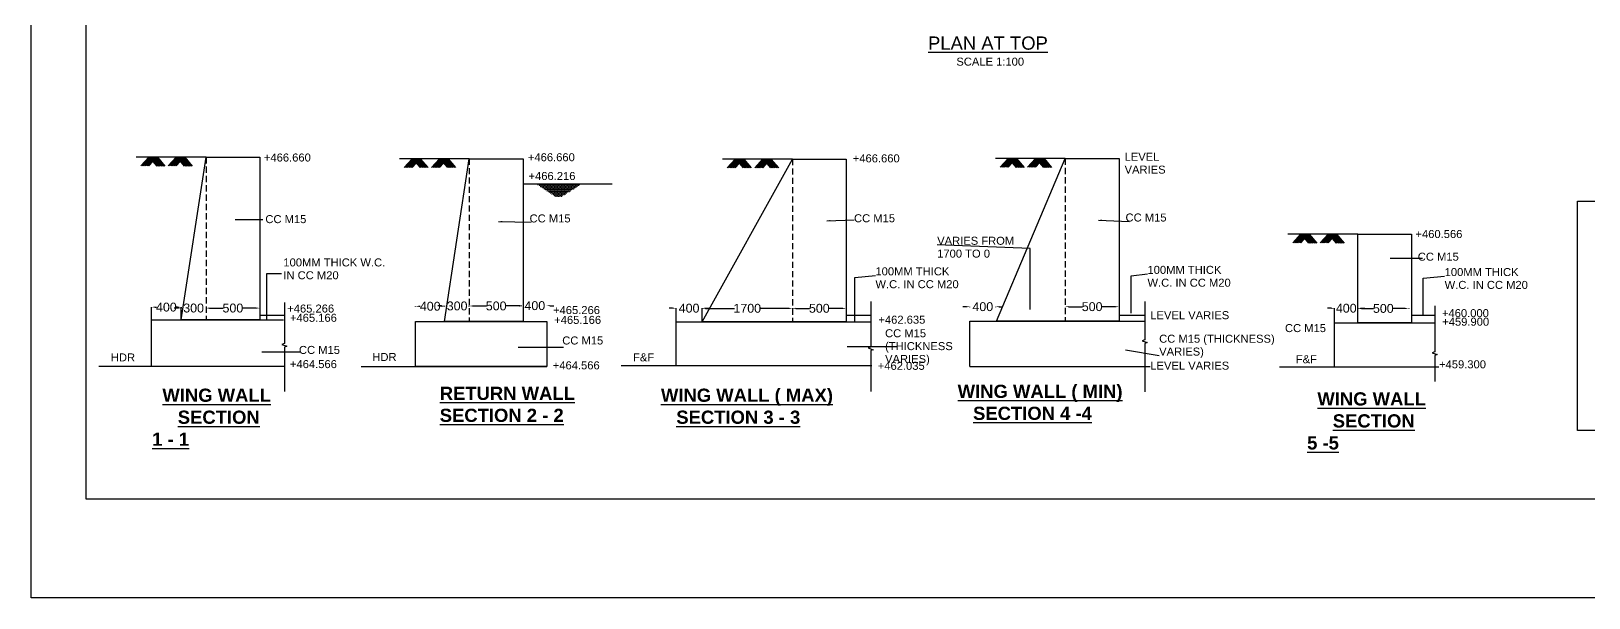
# Model space of a CAD drawing. Header units: inches. Extents: x -18260 to 297154, y -682 to 162822.
# Drawn here: x 160036 to 247625, y 68631 to 100495 of the extents above; entities that cross this region are included whole.
import ezdxf

# ---------------------------------------------------------------- set-up
doc = ezdxf.new("R2010")
doc.units = ezdxf.units.IN
doc.header["$MEASUREMENT"] = 0
doc.linetypes.add('DASHEDX2', pattern=[1.5, 1, -0.5])
doc.linetypes.add('HIDDEN2', pattern=[0.1875, 0.125, -0.0625])
doc.layers.add('DRAWING', color=7, linetype='Continuous')
doc.styles.get("Standard").update_dxf_attribs({"font": 'ARIAL_1.TTF', "height": 450})
doc.dimstyles.new('DIM TEXT', dxfattribs={"dimtxt": 500, "dimasz": 200, "dimexe": 0.18, "dimexo": 0.0625, "dimgap": 0.09, "dimtad": 0, "dimdec": 0, "dimzin": 0, "dimdsep": 46, "dimtxsty": 'Standard', "dimcen": 0.09, "dimadec": 0, "dimazin": 0, "dimtfac": 1, "dimtdec": 0, "dimtofl": 0, "dimtmove": 0, "dimatfit": 3, "dimfxl": 0, "dimtolj": 1, "dimtzin": 0, "dimarcsym": 0})
picture_1 = doc.add_image_def('image1.jpg', size_in_pixel=(4804, 3300))

# ---------------------------------------------------------------- blocks, each defined once
blk = doc.blocks.new('*D39')
at = {"layer": 'Defpoints', "color": 0, "transparency": 16777216}
for p in [(168472, 84977), (166806, 84261), (168472, 84261)]:
    blk.add_point(p, dxfattribs=at)
at = {"layer": 'DRAWING', "color": 0, "lineweight": -2, "transparency": 16777216}
for p, q in [((166806, 84261), (166806, 84977)), ((167006, 84977), (167077, 84977)), ((168272, 84977), (168201, 84977)), ((168472, 84261), (168472, 84977))]:
    blk.add_line(p, q, dxfattribs=at)
at = {"layer": 'DRAWING', "color": 0, "transparency": 16777216}
for points in [[(167006, 85010), (167006, 84944), (166806, 84977)], [(168272, 85010), (168272, 84944), (168472, 84977)]]:
    blk.add_solid(points, dxfattribs=at)
at = {"layer": 'DRAWING', "color": 0, "transparency": 16777216, "insert": (167639, 84977), "char_height": 500, "attachment_point": 5}
blk.add_mtext('\\A1;400', dxfattribs=at)
blk = doc.blocks.new('*D40')
at = {"layer": 'Defpoints', "color": 0, "transparency": 16777216}
for p in [(168472, 84977), (169868, 84977), (169868, 84924)]:
    blk.add_point(p, dxfattribs=at)
at = {"layer": 'DRAWING', "color": 0, "lineweight": -2, "transparency": 16777216}
for p, q in [((168472, 84977), (168472, 84924)), ((169868, 84977), (169868, 84924)), ((168272, 84924), (168072, 84924)), ((170068, 84924), (170268, 84924))]:
    blk.add_line(p, q, dxfattribs=at)
at = {"layer": 'DRAWING', "color": 0, "transparency": 16777216}
for points in [[(168272, 84957), (168272, 84891), (168472, 84924)], [(170068, 84957), (170068, 84891), (169868, 84924)]]:
    blk.add_solid(points, dxfattribs=at)
at = {"layer": 'DRAWING', "color": 0, "transparency": 16777216, "insert": (169170, 84924), "char_height": 500, "attachment_point": 5}
blk.add_mtext('\\A1;300', dxfattribs=at)
blk = doc.blocks.new('*D41')
at = {"layer": 'Defpoints', "color": 0, "transparency": 16777216}
for p in [(169868, 84924), (172889, 84924), (172889, 84924)]:
    blk.add_point(p, dxfattribs=at)
at = {"layer": 'DRAWING', "color": 0, "lineweight": -2, "transparency": 16777216}
for p, q in [((169868, 84924), (169868, 84924)), ((170068, 84924), (170827, 84924)), ((172689, 84924), (171930, 84924)), ((172889, 84924), (172889, 84924))]:
    blk.add_line(p, q, dxfattribs=at)
at = {"layer": 'DRAWING', "color": 0, "transparency": 16777216}
for points in [[(170068, 84957), (170068, 84890), (169868, 84924)], [(172689, 84957), (172689, 84890), (172889, 84924)]]:
    blk.add_solid(points, dxfattribs=at)
at = {"layer": 'DRAWING', "color": 0, "transparency": 16777216, "insert": (171379, 84924), "char_height": 500, "attachment_point": 5}
blk.add_mtext('\\A1;500', dxfattribs=at)
blk = doc.blocks.new('*D42')
at = {"layer": 'Defpoints', "color": 0, "transparency": 16777216}
for p in [(181649, 85008), (183303, 85025), (183303, 85008)]:
    blk.add_point(p, dxfattribs=at)
at = {"layer": 'DRAWING', "color": 0, "lineweight": -2, "transparency": 16777216}
for p, q in [((181649, 85008), (181649, 85025)), ((181849, 85025), (181914, 85025)), ((183103, 85025), (183038, 85025)), ((183303, 85008), (183303, 85025))]:
    blk.add_line(p, q, dxfattribs=at)
at = {"layer": 'DRAWING', "color": 0, "transparency": 16777216}
for points in [[(181849, 85058), (181849, 84992), (181649, 85025)], [(183103, 85058), (183103, 84992), (183303, 85025)]]:
    blk.add_solid(points, dxfattribs=at)
at = {"layer": 'DRAWING', "color": 0, "transparency": 16777216, "insert": (182476, 85025), "char_height": 500, "attachment_point": 5}
blk.add_mtext('\\A1;400', dxfattribs=at)
blk = doc.blocks.new('*D43')
at = {"layer": 'Defpoints', "color": 0, "transparency": 16777216}
for p in [(183303, 85008), (184673, 85042), (184673, 85008)]:
    blk.add_point(p, dxfattribs=at)
at = {"layer": 'DRAWING', "color": 0, "lineweight": -2, "transparency": 16777216}
for p, q in [((183103, 85042), (182903, 85042)), ((183303, 85008), (183303, 85042)), ((184673, 85008), (184673, 85042)), ((184873, 85042), (185073, 85042))]:
    blk.add_line(p, q, dxfattribs=at)
at = {"layer": 'DRAWING', "color": 0, "transparency": 16777216}
for points in [[(183103, 85075), (183103, 85009), (183303, 85042)], [(184873, 85075), (184873, 85009), (184673, 85042)]]:
    blk.add_solid(points, dxfattribs=at)
at = {"layer": 'DRAWING', "color": 0, "transparency": 16777216, "insert": (183988, 85042), "char_height": 500, "attachment_point": 5}
blk.add_mtext('\\A1;300', dxfattribs=at)
blk = doc.blocks.new('*D44')
at = {"layer": 'Defpoints', "color": 0, "transparency": 16777216}
for p in [(184673, 85042), (187694, 85042), (187694, 85042)]:
    blk.add_point(p, dxfattribs=at)
at = {"layer": 'DRAWING', "color": 0, "lineweight": -2, "transparency": 16777216}
for p, q in [((184673, 85042), (184673, 85042)), ((184873, 85042), (185632, 85042)), ((187494, 85042), (186735, 85042)), ((187694, 85042), (187694, 85042))]:
    blk.add_line(p, q, dxfattribs=at)
at = {"layer": 'DRAWING', "color": 0, "transparency": 16777216}
for points in [[(184873, 85075), (184873, 85009), (184673, 85042)], [(187494, 85075), (187494, 85009), (187694, 85042)]]:
    blk.add_solid(points, dxfattribs=at)
at = {"layer": 'DRAWING', "color": 0, "transparency": 16777216, "insert": (186184, 85042), "char_height": 500, "attachment_point": 5}
blk.add_mtext('\\A1;500', dxfattribs=at)
blk = doc.blocks.new('*D45')
at = {"layer": 'Defpoints', "color": 0, "transparency": 16777216}
for p in [(187694, 85042), (189019, 85059), (189019, 85042)]:
    blk.add_point(p, dxfattribs=at)
at = {"layer": 'DRAWING', "color": 0, "lineweight": -2, "transparency": 16777216}
for p, q in [((187494, 85059), (187294, 85059)), ((187694, 85042), (187694, 85059)), ((189019, 85042), (189019, 85059)), ((189219, 85059), (189419, 85059))]:
    blk.add_line(p, q, dxfattribs=at)
at = {"layer": 'DRAWING', "color": 0, "transparency": 16777216}
for points in [[(187494, 85092), (187494, 85025), (187694, 85059)], [(189219, 85092), (189219, 85025), (189019, 85059)]]:
    blk.add_solid(points, dxfattribs=at)
at = {"layer": 'DRAWING', "color": 0, "transparency": 16777216, "insert": (188357, 85059), "char_height": 500, "attachment_point": 5}
blk.add_mtext('\\A1;400', dxfattribs=at)
blk = doc.blocks.new('*D46')
at = {"layer": 'Defpoints', "color": 0, "transparency": 16777216}
for p in [(196304, 84155), (197760, 84917), (197760, 84155)]:
    blk.add_point(p, dxfattribs=at)
at = {"layer": 'DRAWING', "color": 0, "lineweight": -2, "transparency": 16777216}
for p, q in [((196104, 84917), (195904, 84917)), ((196304, 84155), (196304, 84918)), ((197760, 84155), (197760, 84918)), ((197960, 84917), (198160, 84917))]:
    blk.add_line(p, q, dxfattribs=at)
at = {"layer": 'DRAWING', "color": 0, "transparency": 16777216}
for points in [[(196104, 84951), (196104, 84884), (196304, 84917)], [(197960, 84951), (197960, 84884), (197760, 84917)]]:
    blk.add_solid(points, dxfattribs=at)
at = {"layer": 'DRAWING', "color": 0, "transparency": 16777216, "insert": (197032, 84917), "char_height": 500, "attachment_point": 5}
blk.add_mtext('\\A1;400', dxfattribs=at)
blk = doc.blocks.new('*D47')
at = {"layer": 'Defpoints', "color": 0, "transparency": 16777216}
for p in [(197760, 84917), (202843, 84917), (202843, 84909)]:
    blk.add_point(p, dxfattribs=at)
at = {"layer": 'DRAWING', "color": 0, "lineweight": -2, "transparency": 16777216}
for p, q in [((197760, 84917), (197760, 84909)), ((197960, 84909), (199579, 84909)), ((202643, 84909), (201024, 84909)), ((202843, 84917), (202843, 84909))]:
    blk.add_line(p, q, dxfattribs=at)
at = {"layer": 'DRAWING', "color": 0, "transparency": 16777216}
for points in [[(197960, 84942), (197960, 84876), (197760, 84909)], [(202643, 84942), (202643, 84876), (202843, 84909)]]:
    blk.add_solid(points, dxfattribs=at)
at = {"layer": 'DRAWING', "color": 0, "transparency": 16777216, "insert": (200302, 84909), "char_height": 500, "attachment_point": 5}
blk.add_mtext('\\A1;1700', dxfattribs=at)
blk = doc.blocks.new('*D48')
at = {"layer": 'Defpoints', "color": 0, "transparency": 16777216}
for p in [(202843, 84909), (205864, 84909), (205864, 84909)]:
    blk.add_point(p, dxfattribs=at)
at = {"layer": 'DRAWING', "color": 0, "lineweight": -2, "transparency": 16777216}
for p, q in [((202843, 84909), (202843, 84909)), ((203043, 84909), (203802, 84909)), ((205664, 84909), (204905, 84909)), ((205864, 84909), (205864, 84909))]:
    blk.add_line(p, q, dxfattribs=at)
at = {"layer": 'DRAWING', "color": 0, "transparency": 16777216}
for points in [[(203043, 84942), (203043, 84876), (202843, 84909)], [(205664, 84942), (205664, 84876), (205864, 84909)]]:
    blk.add_solid(points, dxfattribs=at)
at = {"layer": 'DRAWING', "color": 0, "transparency": 16777216, "insert": (204354, 84909), "char_height": 500, "attachment_point": 5}
blk.add_mtext('\\A1;500', dxfattribs=at)
blk = doc.blocks.new('*D49')
at = {"layer": 'Defpoints', "color": 0, "transparency": 16777216}
for p in [(212826, 84974), (214271, 85002), (214271, 84974)]:
    blk.add_point(p, dxfattribs=at)
at = {"layer": 'DRAWING', "color": 0, "lineweight": -2, "transparency": 16777216}
for p, q in [((212626, 85002), (212426, 85002)), ((212826, 84974), (212826, 85002)), ((214271, 84974), (214271, 85002)), ((214471, 85002), (214671, 85002))]:
    blk.add_line(p, q, dxfattribs=at)
at = {"layer": 'DRAWING', "color": 0, "transparency": 16777216}
for points in [[(212626, 85035), (212626, 84968), (212826, 85002)], [(214471, 85035), (214471, 84968), (214271, 85002)]]:
    blk.add_solid(points, dxfattribs=at)
at = {"layer": 'DRAWING', "color": 0, "transparency": 16777216, "insert": (213548, 85002), "char_height": 500, "attachment_point": 5}
blk.add_mtext('\\A1;400', dxfattribs=at)
blk = doc.blocks.new('*D50')
at = {"layer": 'Defpoints', "color": 0, "transparency": 16777216}
for p in [(218185, 85002), (221207, 85002), (221207, 85002)]:
    blk.add_point(p, dxfattribs=at)
at = {"layer": 'DRAWING', "color": 0, "lineweight": -2, "transparency": 16777216}
for p, q in [((218185, 85002), (218185, 85002)), ((218385, 85002), (219144, 85002)), ((221007, 85002), (220248, 85002)), ((221207, 85002), (221207, 85002))]:
    blk.add_line(p, q, dxfattribs=at)
at = {"layer": 'DRAWING', "color": 0, "transparency": 16777216}
for points in [[(218385, 85035), (218385, 84968), (218185, 85002)], [(221007, 85035), (221007, 84968), (221207, 85002)]]:
    blk.add_solid(points, dxfattribs=at)
at = {"layer": 'DRAWING', "color": 0, "transparency": 16777216, "insert": (219696, 85002), "char_height": 500, "attachment_point": 5}
blk.add_mtext('\\A1;500', dxfattribs=at)
blk = doc.blocks.new('*D51')
at = {"layer": 'Defpoints', "color": 0, "transparency": 16777216}
for p in [(233331, 84101), (234637, 84914), (234637, 84101)]:
    blk.add_point(p, dxfattribs=at)
at = {"layer": 'DRAWING', "color": 0, "lineweight": -2, "transparency": 16777216}
for p, q in [((233131, 84914), (232931, 84914)), ((233331, 84101), (233331, 84914)), ((234637, 84101), (234637, 84914)), ((234837, 84914), (235037, 84914))]:
    blk.add_line(p, q, dxfattribs=at)
at = {"layer": 'DRAWING', "color": 0, "transparency": 16777216}
for points in [[(233131, 84948), (233131, 84881), (233331, 84914)], [(234837, 84948), (234837, 84881), (234637, 84914)]]:
    blk.add_solid(points, dxfattribs=at)
at = {"layer": 'DRAWING', "color": 0, "transparency": 16777216, "insert": (233984, 84914), "char_height": 500, "attachment_point": 5}
blk.add_mtext('\\A1;400', dxfattribs=at)
blk = doc.blocks.new('*D52')
at = {"layer": 'Defpoints', "color": 0, "transparency": 16777216}
for p in [(234637, 84914), (237499, 84914), (237499, 84903)]:
    blk.add_point(p, dxfattribs=at)
at = {"layer": 'DRAWING', "color": 0, "lineweight": -2, "transparency": 16777216}
for p, q in [((234637, 84914), (234637, 84903)), ((234837, 84903), (235516, 84903)), ((237299, 84903), (236619, 84903)), ((237499, 84914), (237499, 84903))]:
    blk.add_line(p, q, dxfattribs=at)
at = {"layer": 'DRAWING', "color": 0, "transparency": 16777216}
for points in [[(234837, 84937), (234837, 84870), (234637, 84903)], [(237299, 84937), (237299, 84870), (237499, 84903)]]:
    blk.add_solid(points, dxfattribs=at)
at = {"layer": 'DRAWING', "color": 0, "transparency": 16777216, "insert": (236068, 84903), "char_height": 500, "attachment_point": 5}
blk.add_mtext('\\A1;500', dxfattribs=at)

msp = doc.modelspace()

# ---------------------------------------------------------------- hatches: boundary and pattern name
at = {"layer": 'DRAWING'}
h = msp.add_hatch(dxfattribs=at)
h.set_pattern_fill('DASH', color=256, scale=350, style=0)
h.paths.add_polyline_path([(190990.19403, 91919.32605), (188438.35078, 91919.32605), (189506.85635, 91213.73775), (189877.69098, 91213.73775)])

# ---------------------------------------------------------------- linework, layer by layer
for points in [[(163135.19843, 156926.52966), (289227.19237, 156926.52966), (289227.19237, 74172.49428), (163135.19843, 74172.49428)], [(172889.14906, 84260.88821), (168471.70376, 84260.88821), (169867.92709, 93409.13647), (172889.14906, 93409.13647)], [(187694.40092, 84173.17976), (183276.95561, 84173.17976), (184673.17895, 93321.42802), (187694.40092, 93321.42802)], [(205864.29824, 84155.42566), (197759.95914, 84155.42566), (202843.07627, 93303.67392), (205864.29824, 93303.67392)], [(221206.59464, 84186.03176), (214325.07635, 84186.03176), (218185.37267, 93334.28002), (221206.59464, 93334.28002)], [(261845.12384, 78044.52238), (246979.25274, 78044.52238), (246979.25274, 90926.99809), (261845.12384, 90926.99809)], [(237646.49291, 84100.56015), (234636.61598, 84100.56015), (234636.61598, 89077.8693), (237646.49291, 89077.8693)], [(189038.29947, 81646.92785), (181648.85282, 81646.92785), (181648.85282, 84173.17976), (189038.29947, 84173.17976)]]:
    msp.add_lwpolyline(points, close=True, dxfattribs=at)
for points in [[(169867.92709, 93409.13647), (165936.78388, 93409.13647)], [(166648.53587, 93409.13647), (166204.46227, 92919.72315)], [(166719.82695, 93409.13647), (166275.75335, 92919.72315)], [(166784.94429, 93409.13647), (166340.87069, 92919.72315)], [(166845.71995, 93409.13647), (166401.64635, 92919.72315)], [(166902.1548, 93409.13647), (166458.0812, 92919.72315)], [(166975.95463, 93409.13647), (166531.88103, 92919.72315)], [(167045.41277, 93409.13647), (166601.33917, 92919.72315)], [(167097.50681, 93409.13647), (166653.43321, 92919.72315)], [(166677.51896, 93409.13647), (167100.70085, 92911.91732)], [(166746.72477, 93409.13647), (167169.90665, 92911.91732)], [(166808.09758, 93409.13647), (167231.27947, 92911.91732)], [(166867.55277, 93409.13647), (167290.73465, 92911.91732)], [(166936.59697, 93409.13647), (167359.77885, 92911.91732)], [(167001.80504, 93409.13647), (167424.98693, 92911.91732)], [(167070.84924, 93409.13647), (167494.03113, 92911.91732)], [(167132.22206, 93409.13647), (167555.40395, 92911.91732)], [(168190.07998, 93409.13647), (167746.00638, 92919.72315)], [(168261.37107, 93409.13647), (167817.29747, 92919.72315)], [(168326.48841, 93409.13647), (167882.41481, 92919.72315)], [(168387.26407, 93409.13647), (167943.19047, 92919.72315)], [(168443.69892, 93409.13647), (167999.62532, 92919.72315)], [(168517.49874, 93409.13647), (168073.42514, 92919.72315)], [(168586.95689, 93409.13647), (168142.88329, 92919.72315)], [(168639.05093, 93409.13647), (168194.97733, 92919.72315)], [(168219.06308, 93409.13647), (168642.24496, 92911.91732)], [(168288.26888, 93409.13647), (168711.45077, 92911.91732)], [(168349.6417, 93409.13647), (168772.82358, 92911.91732)], [(168409.09688, 93409.13647), (168832.27877, 92911.91732)], [(168478.14108, 93409.13647), (168901.32297, 92911.91732)], [(168543.34916, 93409.13647), (168966.53105, 92911.91732)], [(168612.39336, 93409.13647), (169035.57525, 92911.91732)], [(168673.76618, 93409.13647), (169096.94806, 92911.91732)], [(184673.17895, 93321.42802), (180742.03573, 93321.42802)], [(181453.78772, 93321.42802), (181009.71412, 92832.0147)], [(181525.07881, 93321.42802), (181081.00521, 92832.0147)], [(181590.19615, 93321.42802), (181146.12255, 92832.0147)], [(181650.97181, 93321.42802), (181206.89821, 92832.0147)], [(181707.40666, 93321.42802), (181263.33306, 92832.0147)], [(181781.20648, 93321.42802), (181337.13288, 92832.0147)], [(181850.66463, 93321.42802), (181406.59103, 92832.0147)], [(181902.75867, 93321.42802), (181458.68507, 92832.0147)], [(181482.77082, 93321.42802), (181905.95271, 92824.20887)], [(181551.97662, 93321.42802), (181975.15851, 92824.20887)], [(181613.34944, 93321.42802), (182036.53132, 92824.20887)], [(181672.80462, 93321.42802), (182095.98651, 92824.20887)], [(181741.84883, 93321.42802), (182165.03071, 92824.20887)], [(181807.0569, 93321.42802), (182230.23879, 92824.20887)], [(181876.1011, 93321.42802), (182299.28299, 92824.20887)], [(181937.47392, 93321.42802), (182360.6558, 92824.20887)], [(182995.33184, 93321.42802), (182551.25824, 92832.0147)], [(183066.62293, 93321.42802), (182622.54933, 92832.0147)], [(183131.74026, 93321.42802), (182687.66666, 92832.0147)], [(183192.51593, 93321.42802), (182748.44233, 92832.0147)], [(183248.95078, 93321.42802), (182804.87718, 92832.0147)], [(183322.7506, 93321.42802), (182878.677, 92832.0147)], [(183392.20875, 93321.42802), (182948.13515, 92832.0147)], [(183444.30279, 93321.42802), (183000.22919, 92832.0147)], [(183024.31494, 93321.42802), (183447.49682, 92824.20887)], [(183093.52074, 93321.42802), (183516.70263, 92824.20887)], [(183154.89356, 93321.42802), (183578.07544, 92824.20887)], [(183214.34874, 93321.42802), (183637.53063, 92824.20887)], [(183283.39294, 93321.42802), (183706.57483, 92824.20887)], [(183348.60102, 93321.42802), (183771.7829, 92824.20887)], [(183417.64522, 93321.42802), (183840.8271, 92824.20887)], [(183479.01803, 93321.42802), (183902.19992, 92824.20887)], [(202843.07627, 93303.67392), (198911.93305, 93303.67392)], [(199623.68505, 93303.67392), (199179.61145, 92814.2606)], [(199694.97613, 93303.67392), (199250.90253, 92814.2606)], [(199760.09347, 93303.67392), (199316.01987, 92814.2606)], [(199820.86913, 93303.67392), (199376.79553, 92814.2606)], [(199877.30398, 93303.67392), (199433.23038, 92814.2606)], [(199951.1038, 93303.67392), (199507.0302, 92814.2606)], [(200020.56195, 93303.67392), (199576.48835, 92814.2606)], [(200072.65599, 93303.67392), (199628.58239, 92814.2606)], [(199652.66814, 93303.67392), (200075.85003, 92806.45477)], [(199721.87395, 93303.67392), (200145.05583, 92806.45477)], [(199783.24676, 93303.67392), (200206.42865, 92806.45477)], [(199842.70195, 93303.67392), (200265.88383, 92806.45477)], [(199911.74615, 93303.67392), (200334.92803, 92806.45477)], [(199976.95422, 93303.67392), (200400.13611, 92806.45477)], [(200045.99842, 93303.67392), (200469.18031, 92806.45477)], [(200107.37124, 93303.67392), (200530.55312, 92806.45477)], [(201165.22916, 93303.67392), (200721.15556, 92814.2606)], [(201236.52025, 93303.67392), (200792.44665, 92814.2606)], [(201301.63759, 93303.67392), (200857.56399, 92814.2606)], [(201362.41325, 93303.67392), (200918.33965, 92814.2606)], [(201418.8481, 93303.67392), (200974.7745, 92814.2606)], [(201492.64792, 93303.67392), (201048.57432, 92814.2606)], [(201562.10607, 93303.67392), (201118.03247, 92814.2606)], [(201614.20011, 93303.67392), (201170.12651, 92814.2606)], [(201194.21226, 93303.67392), (201617.39414, 92806.45477)], [(201263.41806, 93303.67392), (201686.59995, 92806.45477)], [(201324.79088, 93303.67392), (201747.97276, 92806.45477)], [(201384.24606, 93303.67392), (201807.42795, 92806.45477)], [(201453.29026, 93303.67392), (201876.47215, 92806.45477)], [(201518.49834, 93303.67392), (201941.68022, 92806.45477)], [(201587.54254, 93303.67392), (202010.72442, 92806.45477)], [(201648.91535, 93303.67392), (202072.09724, 92806.45477)], [(218185.37267, 93334.28002), (214254.22945, 93334.28002)], [(214965.98144, 93334.28002), (214521.90784, 92844.8667)], [(215037.27253, 93334.28002), (214593.19893, 92844.8667)], [(215102.38987, 93334.28002), (214658.31627, 92844.8667)], [(215163.16553, 93334.28002), (214719.09193, 92844.8667)], [(215219.60038, 93334.28002), (214775.52678, 92844.8667)], [(215293.4002, 93334.28002), (214849.3266, 92844.8667)], [(215362.85835, 93334.28002), (214918.78475, 92844.8667)], [(215414.95239, 93334.28002), (214970.87879, 92844.8667)], [(214994.96454, 93334.28002), (215418.14642, 92837.06087)], [(215064.17034, 93334.28002), (215487.35223, 92837.06087)], [(215125.54316, 93334.28002), (215548.72504, 92837.06087)], [(215184.99834, 93334.28002), (215608.18023, 92837.06087)], [(215254.04254, 93334.28002), (215677.22443, 92837.06087)], [(215319.25062, 93334.28002), (215742.4325, 92837.06087)], [(215388.29482, 93334.28002), (215811.47671, 92837.06087)], [(215449.66764, 93334.28002), (215872.84952, 92837.06087)], [(216507.52556, 93334.28002), (216063.45196, 92844.8667)], [(216578.81665, 93334.28002), (216134.74305, 92844.8667)], [(216643.93398, 93334.28002), (216199.86038, 92844.8667)], [(216704.70964, 93334.28002), (216260.63604, 92844.8667)], [(216761.1445, 93334.28002), (216317.0709, 92844.8667)], [(216834.94432, 93334.28002), (216390.87072, 92844.8667)], [(216904.40246, 93334.28002), (216460.32886, 92844.8667)], [(216956.49651, 93334.28002), (216512.42291, 92844.8667)], [(216536.50866, 93334.28002), (216959.69054, 92837.06087)], [(216605.71446, 93334.28002), (217028.89634, 92837.06087)], [(216667.08727, 93334.28002), (217090.26916, 92837.06087)], [(216726.54246, 93334.28002), (217149.72434, 92837.06087)], [(216795.58666, 93334.28002), (217218.76855, 92837.06087)], [(216860.79474, 93334.28002), (217283.97662, 92837.06087)], [(216929.83894, 93334.28002), (217353.02082, 92837.06087)], [(216991.21175, 93334.28002), (217414.39364, 92837.06087)], [(187694.40092, 91919.32605), (192705.11389, 91919.32605)], [(234636.61598, 89077.8693), (230705.47277, 89077.8693)], [(231417.22476, 89077.8693), (230973.15116, 88588.45597)], [(231488.51584, 89077.8693), (231044.44224, 88588.45597)], [(231553.63318, 89077.8693), (231109.55958, 88588.45597)], [(231614.40884, 89077.8693), (231170.33524, 88588.45597)], [(231670.84369, 89077.8693), (231226.77009, 88588.45597)], [(231744.64351, 89077.8693), (231300.56991, 88588.45597)], [(231814.10166, 89077.8693), (231370.02806, 88588.45597)], [(231866.1957, 89077.8693), (231422.1221, 88588.45597)], [(231446.20785, 89077.8693), (231869.38974, 88580.65015)], [(231515.41366, 89077.8693), (231938.59554, 88580.65015)], [(231576.78647, 89077.8693), (231999.96836, 88580.65015)], [(231636.24166, 89077.8693), (232059.42354, 88580.65015)], [(231705.28586, 89077.8693), (232128.46774, 88580.65015)], [(231770.49393, 89077.8693), (232193.67582, 88580.65015)], [(231839.53813, 89077.8693), (232262.72002, 88580.65015)], [(231900.91095, 89077.8693), (232324.09283, 88580.65015)], [(232958.76887, 89077.8693), (232514.69527, 88588.45597)], [(233030.05996, 89077.8693), (232585.98636, 88588.45597)], [(233095.1773, 89077.8693), (232651.1037, 88588.45597)], [(233155.95296, 89077.8693), (232711.87936, 88588.45597)], [(233212.38781, 89077.8693), (232768.31421, 88588.45597)], [(233286.18763, 89077.8693), (232842.11403, 88588.45597)], [(233355.64578, 89077.8693), (232911.57218, 88588.45597)], [(233407.73982, 89077.8693), (232963.66622, 88588.45597)], [(232987.75197, 89077.8693), (233410.93385, 88580.65015)], [(233056.95777, 89077.8693), (233480.13966, 88580.65015)], [(233118.33059, 89077.8693), (233541.51247, 88580.65015)], [(233177.78577, 89077.8693), (233600.96766, 88580.65015)], [(233246.82997, 89077.8693), (233670.01186, 88580.65015)], [(233312.03805, 89077.8693), (233735.21993, 88580.65015)], [(233381.08225, 89077.8693), (233804.26414, 88580.65015)], [(233442.45507, 89077.8693), (233865.63695, 88580.65015)], [(166806.04082, 81656.05675), (166806.04082, 84260.88821), (174231.63121, 84260.88821)], [(172889.14906, 84532.25927), (174273.82254, 84532.25927)], [(196304.46556, 81699.21179), (196304.46556, 84155.42566), (207267.48433, 84155.42566)], [(205864.29824, 84532.25927), (207246.30916, 84532.25927)], [(212825.67689, 81634.00705), (212825.67689, 84186.03176), (222662.90401, 84186.03176)], [(221206.59464, 84532.25927), (222649.58171, 84532.25927)], [(238959.99888, 82257.59672), (238959.99888, 81605.53499), (233331.08213, 81605.53499), (233331.08213, 84100.56015), (238959.99888, 84100.56015), (238959.99888, 82457.59672)], [(237646.49291, 84532.25927), (238959.99888, 84532.25927)], [(163844.43737, 81656.05675), (174251.81429, 81656.05675)], [(178589.09677, 81646.92785), (189038.29947, 81646.92785)], [(193206.81059, 81699.21179), (207315.7215, 81699.21179)], [(212825.67689, 81634.00705), (222953.07373, 81634.00705)], [(239194.18053, 81605.53499), (230225.79121, 81605.53499)]]:
    msp.add_lwpolyline(points, dxfattribs=at)
at = {"layer": 'DRAWING', "linetype": 'DASHEDX2', "ltscale": 350}
for points in [[(169867.92709, 93409.13647), (169867.92709, 84260.88821)], [(184673.17895, 93321.42802), (184673.17895, 84173.17976)], [(202843.07627, 93303.67392), (202843.07627, 84155.42566)], [(218185.37267, 93334.28002), (218185.37267, 84186.03176)]]:
    msp.add_lwpolyline(points, dxfattribs=at)
at = {"layer": 'DRAWING', "linetype": 'Continuous'}
for points in [[(174273.82254, 85232.71746), (174273.82254, 82928.16217), (174136.44867, 82878.16217), (174411.19641, 82778.16217), (174273.82254, 82728.16217), (174273.82254, 80233.98127)], [(207246.30916, 85299.24145), (207246.30916, 82732.67827), (207108.93529, 82682.67827), (207383.68303, 82582.67827), (207246.30916, 82532.67827), (207246.30916, 80241.056)], [(222649.58171, 85292.49386), (222649.58171, 83140.87889), (222512.20784, 83090.87889), (222786.95558, 82990.87889), (222649.58171, 82940.87889), (222649.58171, 80206.51202)], [(238959.99888, 85043.68957), (238959.99888, 82457.59672), (238822.62501, 82407.59672), (239097.37275, 82307.59672), (238959.99888, 82257.59672), (238959.99888, 80798.57168)]]:
    msp.add_lwpolyline(points, dxfattribs=at)

# ---------------------------------------------------------------- texts
at = {"layer": 'DRAWING'}
for s, p in [('SCALE 1:100', (212059.44397, 98555.74589)), ('+466.660', (173122.92368, 93164.53644)), ('+466.660', (187967.4122, 93180.25777)), ('+466.660', (206234.85806, 93117.28147)), ('VARIES', (221520.28838, 92484.65894)), ('LEVEL ', (221520.28838, 93207.54435)), ('+466.216', (188002.0419, 92126.06295)), ('CC M15', (221572.78945, 89792.09656)), ('CC M15', (173205.15277, 89700.55838)), ('CC M15', (188061.4677, 89740.07822)), ('CC M15', (206306.44038, 89749.38598)), ('VARIES FROM ', (210981.21112, 88484.56605)), ('+460.566', (237874.86117, 88863.47256)), ('100MM THICK W.C. ', (174217.2209, 87266.52873)), ('1700 TO 0', (210981.21112, 87761.68065)), ('CC M15', (238006.84841, 87589.16182)), ('IN CC M20', (174217.2209, 86543.64333)), ('100MM THICK ', (207510.1497, 86764.76711)), ('100MM THICK ', (222807.76072, 86848.52927)), ('100MM THICK ', (239517.37168, 86724.97401)), ('W.C. IN CC M20', (207510.1497, 86041.88171)), ('W.C. IN CC M20', (222807.76072, 86125.64387)), ('W.C. IN CC M20', (239517.37168, 86002.08861)), ('+465.266', (174433.30993, 84672.92276)), ('+465.266', (189381.60717, 84587.56121)), ('+465.166', (174588.34158, 84152.90601)), ('+465.166', (189445.66847, 84035.05999)), ('+462.635', (207676.09516, 84045.3763)), ('LEVEL VARIES', (222965.14815, 84300.61977)), ('+460.000', (239365.83394, 84415.88232)), ('+459.900', (239379.89944, 83932.99837)), ('CC M15', (189898.80566, 82876.98671)), ('CC M15 ', (208051.7701, 83283.14157)), ('CC M15 (THICKNESS)', (223463.99736, 82976.359)), ('CC M15', (230538.86966, 83574.19135)), ('HDR', (164517.89551, 81924.59707)), ('CC M15', (175095.75316, 82345.8362)), ('HDR', (179219.92113, 81949.34222)), ('F&F', (193881.27206, 81929.92338)), ('(THICKNESS ', (208051.7701, 82560.25617)), ('VARIES)', (223463.99736, 82253.4736)), ('+464.566', (174587.94924, 81549.51877)), ('+464.566', (189365.70268, 81479.31257)), ('+462.035', (207640.4777, 81452.20714)), ('VARIES)', (208051.7701, 81837.37077)), ('LEVEL VARIES', (222965.55604, 81462.39618)), ('F&F', (231147.4654, 81824.28541)), ('+459.300', (239201.82426, 81537.20601))]:
    msp.add_text(s, height=450, dxfattribs=at).set_placement(p)
at = {"layer": 'DRAWING', "char_height": 742.0826927, "attachment_point": 1}
for s, insert, width in [('{\\LPLAN AT TOP}', (210465.56071, 100195.19047), 6809.1705825), ('  {\\fArial|b1|i0|c0|p34;\\LWING WALL ( MIN)\\P\\l     \\LSECTION 4 -4}', (211559.04819, 80615.38882), 11652.2753745), ('  {\\fArial|b1|i0|c0|p34;\\LWING WALL \\l     \\LSECTION 1 - 1}', (166839.82826, 80396.49623), 6809.1705825), ('  {\\fArial|b1|i0|c0|p34;\\LRETURN WALL\\P  SECTION 2 - 2}', (182433.6271, 80502.04484), 8666.9718524), ('  {\\fArial|b1|i0|c0|p34;\\LWING WALL ( MAX)\\P\\l     \\LSECTION 3 - 3}', (194872.87917, 80396.22069), 11652.2753745), ('  {\\fArial|b1|i0|c0|p34;\\LWING WALL \\l     \\LSECTION 5 -5}', (231784.14063, 80189.72494), 6809.1705825)]:
    msp.add_mtext(s, dxfattribs=dict(at, insert=insert, width=width))

# ---------------------------------------------------------------- dimensions: what is measured, and where the dimension line sits
at = {"layer": 'DRAWING'}
for base, p1, p2, text, picture, middle in [((168471.70376, 84976.85969), (166806.04082, 84260.88821), (168471.70376, 84260.88821), '400', '*D39', (167638.87229, 84976.85969)), ((169867.92709, 84923.95013), (168471.70376, 84976.85969), (169867.92709, 84976.85969), '300', '*D40', (169169.81542, 84923.95013)), ((172889.14906, 84923.77013), (169867.92709, 84923.77013), (172889.14906, 84923.77013), '500', '*D41', (171378.53808, 84923.77013)), ((183303.33232, 85025.06206), (181648.85282, 85008.23128), (183303.33232, 85008.23128), '400', '*D42', (182476.09257, 85025.06206)), ((184673.17895, 85041.89284), (183303.33232, 85008.23128), (184673.17895, 85008.23128), '300', '*D43', (183988.25564, 85041.89284)), ((187694.40092, 85042.07284), (184673.17895, 85042.07284), (187694.40092, 85042.07284), '500', '*D44', (186183.78993, 85042.07284)), ((189018.6928, 85058.74043), (187694.40092, 85042.25284), (189018.6928, 85042.25284), '400', '*D45', (188356.54686, 85058.74043)), ((197759.95914, 84917.33897), (196304.46556, 84155.42566), (197759.95914, 84155.42566), '400', '*D46', (197032.21235, 84917.33897)), ((202843.07627, 84908.89186), (197759.95914, 84917.33897), (202843.07627, 84917.33897), '1700', '*D47', (200301.51771, 84908.89186)), ((205864.29824, 84908.89186), (202843.07627, 84908.89186), (205864.29824, 84908.89186), '500', '*D48', (204353.68725, 84908.89186)), ((214270.63604, 85001.53604), (212825.67689, 84974.41572), (214270.63604, 84974.41572), '400', '*D49', (213548.15646, 85001.53604)), ((221206.59464, 85001.53604), (218185.37267, 85001.53604), (221206.59464, 85001.53604), '500', '*D50', (219695.98365, 85001.53604)), ((234636.61598, 84914.21473), (233331.08213, 84100.56015), (234636.61598, 84100.56015), '400', '*D51', (233983.84906, 84914.21473)), ((237498.73944, 84903.43103), (234636.61598, 84914.39473), (237498.73944, 84914.39473), '500', '*D52', (236067.67771, 84903.43103))]:
    dim = msp.add_linear_dim(base=base, p1=p1, p2=p2, text=text, dimstyle='DIM TEXT', dxfattribs=at)
    dim.commit()
    dim.dimension.update_dxf_attribs({"geometry": picture, "text_midpoint": middle})

# ---------------------------------------------------------------- pictures from other files: only their frames are drawn
at = {"linetype": 'HIDDEN2'}
image = msp.add_image(picture_1, insert=(160035.55324, 68631.49091), size_in_units=(137118.16229, 94190.2447), dxfattribs=dict(at, fade=30))
image.dxf.flags = 7

# ---------------------------------------------------------------- leaders
at = {"layer": 'DRAWING'}
for points in [[(171497.9285, 89905.80214), (173065.62896, 89905.80214)], [(186321.75865, 89793.62562), (188159.45524, 89754.57394)], [(204773.75331, 89839.16159), (206307.13346, 89885.57043)], [(220052.14656, 89872.93321), (221779.05701, 89794.53366)], [(216205.21316, 84835.31912), (216205.21316, 88283.00259), (210981.21112, 88484.56605)], [(236457.09884, 87723.13389), (238277.11591, 87723.13389)], [(173291.5317, 84261.64835), (173291.5317, 86861.94574), (174106.02512, 86861.94574)], [(206355.43631, 84155.42566), (206355.43631, 86651.26025), (207510.1497, 86764.76711)], [(221883.71434, 84641.26034), (221883.71434, 86734.88789), (222807.76072, 86848.52927)], [(238304.46915, 84534.59242), (238304.46915, 86606.14697), (239517.37168, 86724.97401)], [(172997.58981, 82457.52736), (175146.83956, 82457.52736)], [(187422.17172, 82724.312), (189964.80706, 82724.312)], [(205927.91535, 82763.91974), (208693.39161, 82763.91974)], [(221561.937, 82574.40113), (223463.99736, 82253.4736)]]:
    msp.add_leader(points, dimstyle='DIM TEXT', override={"dimgap": 0.09, "dimtad": 0}, dxfattribs=at)

doc.saveas('drawing.dxf')
